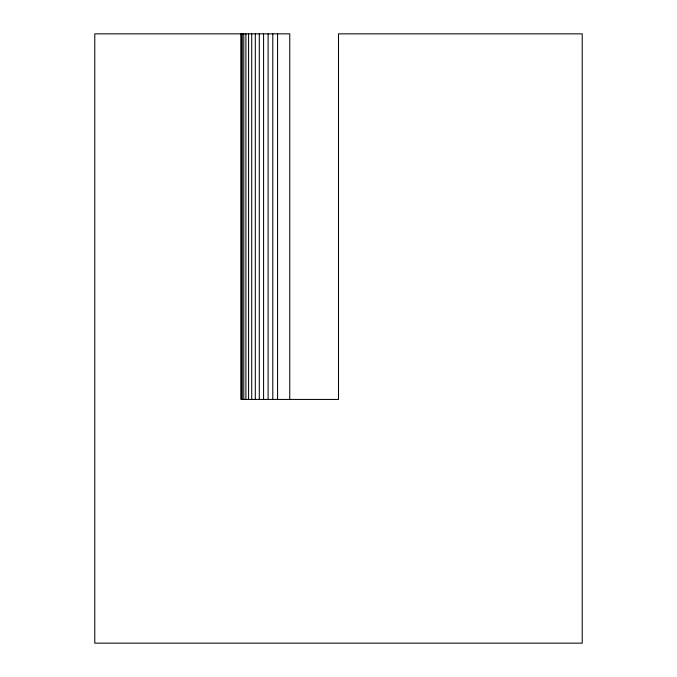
<?xml version="1.0" encoding="UTF-8"?>
<svg xmlns="http://www.w3.org/2000/svg" width="677" height="677" viewBox="0 0 677 677"><rect width="100%" height="100%" fill="white"/><g stroke="black" fill="none" stroke-linecap="round" stroke-linejoin="round"><path stroke-width="1.02" d="M289.756 399.43L289.756 33.85L94.78 33.85L94.78 643.15L582.22 643.15L582.22 33.85L338.5 33.85L338.5 399.43L241.012 399.43L241.012 33.85M277.57 33.85L277.57 399.43M272.797 33.85L272.797 399.43M268.109 33.85L268.109 399.43M263.581 33.85L263.581 399.43M259.291 33.85L259.291 399.43M255.314 33.85L255.314 399.43M251.717 33.85L251.717 399.43M248.569 33.85L248.569 399.43M245.912 33.85L245.912 399.43M243.796 33.85L243.796 399.43M242.256 33.85L242.256 399.43M241.325 33.85L241.325 399.43"/></g></svg>
